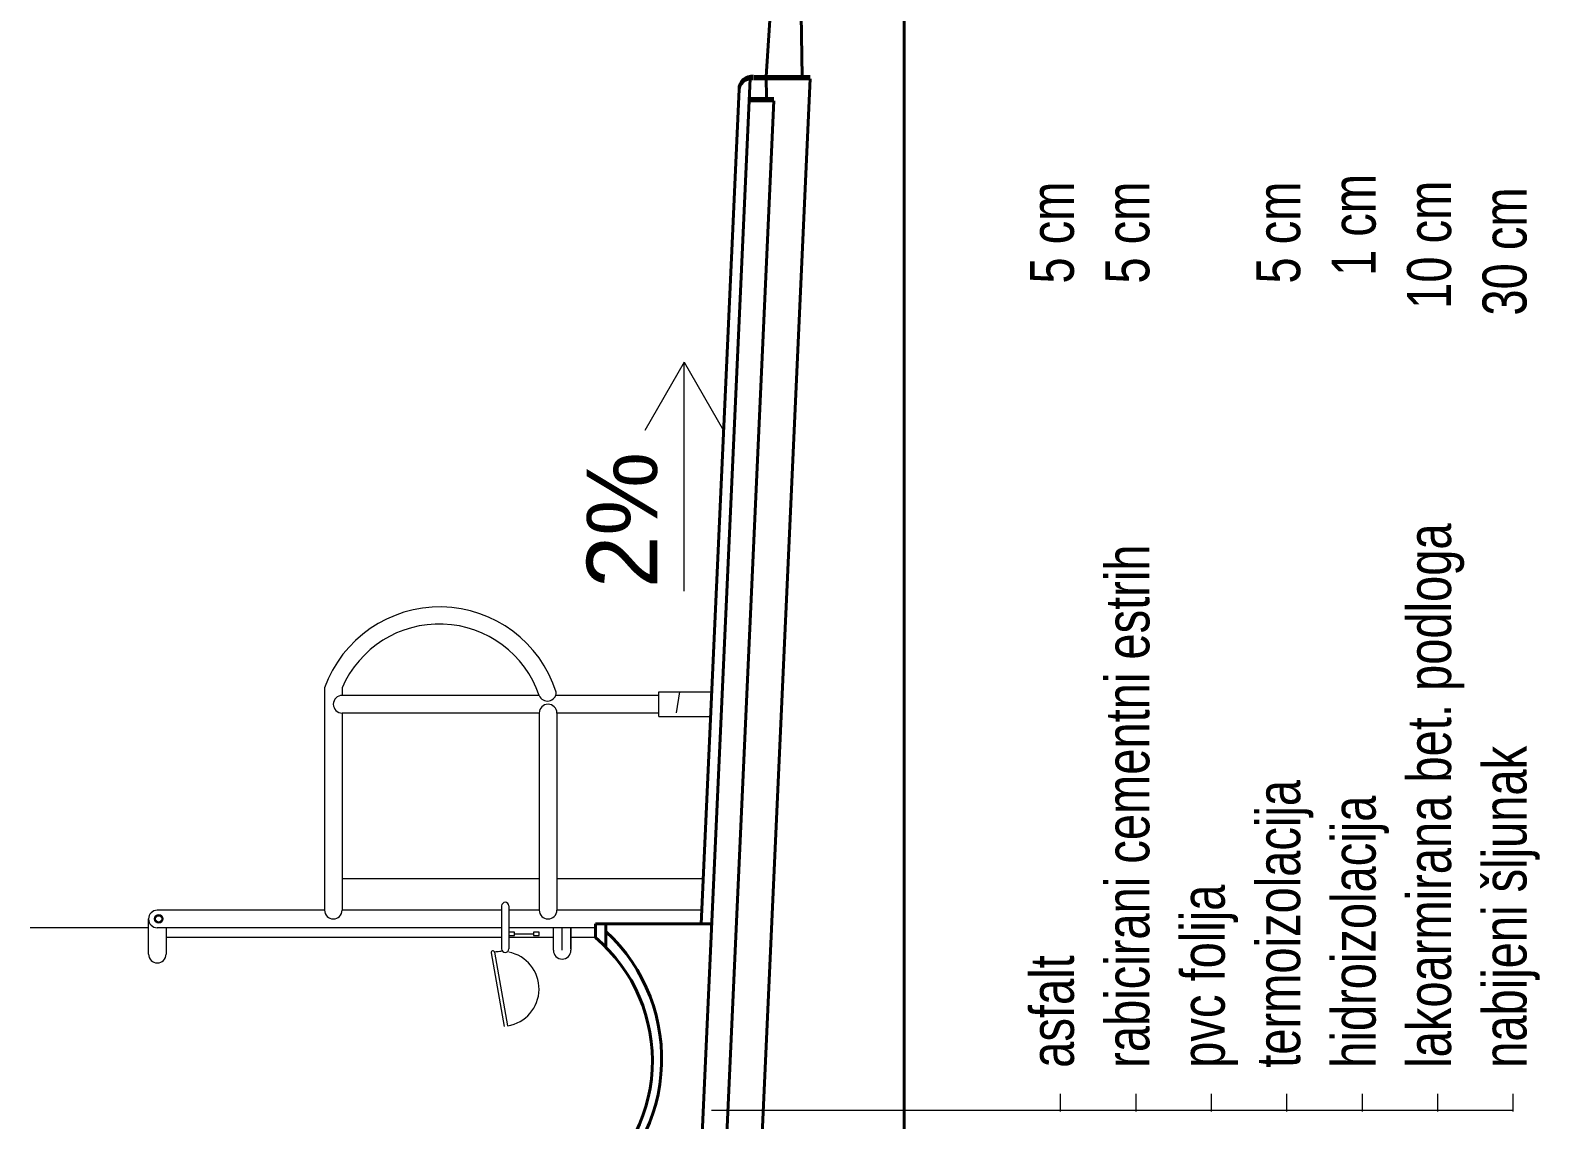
# Model space of a CAD drawing. Header units: millimetres. Extents: x 73 to 57768, y -40361 to 10065.
# Drawn here: x 3698.5 to 4127.3, y 3775.7 to 4085.2 of the extents above; entities that cross this region are included whole.
import ezdxf

# ---------------------------------------------------------------- set-up
doc = ezdxf.new("R2010")
doc.units = ezdxf.units.MM
doc.linetypes.add('ACAD_ISO02W100', pattern=[15, 12, -3])
doc.layers.add('hec', color=253, linetype='Continuous', lineweight=5)
doc.layers.add('kote', color=124, linetype='Continuous', lineweight=5)
doc.layers.add('pogled', color=7, linetype='Continuous', lineweight=5, true_color=0x8db1c3)
doc.layers.add('presjek', color=7, linetype='Continuous', lineweight=40, true_color=0xe37da2)
doc.styles.add('1na50', font='', dxfattribs={"height": 15})
doc.styles.get('1na50').set_extended_font_data('SwitzerlandCondLight BH')

msp = doc.modelspace()

# ---------------------------------------------------------------- linework, layer by layer
at = {"layer": 'hec'}
for p, q in [((3991.226, 3778.048), (3991.226, 3783.048)), ((4012.655, 3778.048), (4012.655, 3783.048)), ((4034.083, 3778.048), (4034.083, 3783.048)), ((4055.512, 3778.048), (4055.512, 3783.048)), ((4076.94, 3778.048), (4076.94, 3783.048)), ((4098.369, 3778.048), (4098.369, 3783.048)), ((4119.798, 3778.048), (4119.798, 3783.048)), ((3892.096, 3778.461), (4119.798, 3778.461))]:
    msp.add_line(p, q, dxfattribs=at)
at = {"layer": 'pogled'}
for p, q in [((3884.319, 3990.912), (3873.132, 3971.537)), ((3884.319, 3925.895), (3884.319, 3990.912)), ((3884.319, 3990.912), (3895.505, 3971.537)), ((3787.128, 3844.248), (3843.128, 3844.248)), ((3848.128, 3844.248), (3889.719, 3844.248)), ((3732.129, 3830.248), (3698.524, 3830.248)), ((3859.063, 3830.248), (3834.449, 3830.248)), ((3859.063, 3830.248), (3834.449, 3830.248))]:
    msp.add_line(p, q, dxfattribs=at)
at = {"layer": 'pogled', "linetype": 'Continuous'}
for p, q in [((3782.128, 3898.374), (3782.128, 3835.248)), ((3782.128, 3898.374), (3782.128, 3835.248)), ((3787.128, 3898.374), (3787.128, 3896.248)), ((3787.128, 3898.374), (3787.128, 3896.248)), ((3843.128, 3896.248), (3787.128, 3896.248)), ((3843.128, 3896.248), (3787.128, 3896.248)), ((3877.128, 3896.248), (3847.798, 3896.248)), ((3877.128, 3896.248), (3847.798, 3896.248)), ((3877.128, 3897.248), (3892.128, 3897.248)), ((3877.128, 3890.248), (3877.128, 3897.248)), ((3877.128, 3890.248), (3877.128, 3897.248)), ((3877.128, 3897.248), (3892.128, 3897.248)), ((3891.242, 3897.248), (3892.128, 3897.248)), ((3891.242, 3897.248), (3892.128, 3897.248)), ((3843.128, 3891.248), (3787.128, 3891.248)), ((3787.128, 3891.248), (3787.128, 3835.248)), ((3787.128, 3891.248), (3787.128, 3835.248)), ((3843.128, 3891.248), (3787.128, 3891.248)), ((3843.128, 3891.248), (3843.128, 3835.248)), ((3843.128, 3891.248), (3843.128, 3835.248)), ((3877.128, 3891.248), (3848.128, 3891.248)), ((3877.128, 3891.248), (3848.128, 3891.248)), ((3848.128, 3891.248), (3848.128, 3835.248)), ((3848.128, 3891.248), (3848.128, 3835.248)), ((3877.128, 3890.248), (3892.128, 3890.248)), ((3877.128, 3890.248), (3892.128, 3890.248)), ((3782.128, 3835.248), (3734.628, 3835.248)), ((3782.128, 3835.248), (3734.628, 3835.248)), ((3832.449, 3835.248), (3787.128, 3835.248)), ((3832.449, 3835.248), (3787.128, 3835.248)), ((3832.449, 3836.485), (3832.449, 3824.242)), ((3832.449, 3836.485), (3832.449, 3824.242)), ((3834.449, 3836.485), (3834.449, 3824.242)), ((3834.449, 3836.485), (3834.449, 3824.242)), ((3843.128, 3835.248), (3834.449, 3835.248)), ((3843.128, 3835.248), (3834.449, 3835.248)), ((3889.31, 3835.248), (3848.128, 3835.248)), ((3889.31, 3835.248), (3848.128, 3835.248)), ((3732.132, 3822.748), (3732.128, 3832.748)), ((3732.132, 3822.748), (3732.128, 3832.748)), ((3832.449, 3830.248), (3734.628, 3830.248)), ((3832.449, 3830.248), (3734.628, 3830.248)), ((3737.132, 3830.248), (3737.132, 3822.748)), ((3737.132, 3830.248), (3737.132, 3822.748)), ((3847.128, 3823.874), (3847.128, 3830.248)), ((3847.128, 3823.874), (3847.128, 3830.248)), ((3849.628, 3823.874), (3849.628, 3830.248)), ((3849.628, 3823.874), (3849.628, 3830.248)), ((3852.128, 3830.248), (3852.128, 3823.874)), ((3852.128, 3824.248), (3852.128, 3830.248)), ((3852.128, 3824.248), (3852.128, 3830.248)), ((3852.128, 3830.248), (3852.128, 3823.874)), ((3832.449, 3827.498), (3737.132, 3827.498)), ((3832.449, 3827.498), (3737.132, 3827.498)), ((3847.128, 3827.498), (3834.449, 3827.498)), ((3847.128, 3827.498), (3834.449, 3827.498)), ((3836.09, 3828.546), (3841.487, 3828.546)), ((3836.09, 3828.546), (3841.487, 3828.546)), ((3859.063, 3827.53), (3852.128, 3827.512)), ((3859.063, 3827.53), (3852.128, 3827.512)), ((3829.442, 3823.142), (3833.163, 3802.225)), ((3829.442, 3823.142), (3833.163, 3802.225)), ((3830.426, 3823.318), (3834.147, 3802.4)), ((3830.426, 3823.318), (3834.147, 3802.4))]:
    msp.add_line(p, q, dxfattribs=at)
at = {"layer": 'pogled', "linetype": 'ACAD_ISO02W100', "ltscale": 0.5}
msp.add_line((3882.922, 3897.248), (3881.817, 3890.248), dxfattribs=at)
msp.add_line((3882.922, 3897.248), (3881.817, 3890.248), dxfattribs=at)
at = {"layer": 'pogled', "linetype": 'Continuous'}
for points in [[(3834.449, 3829.051), (3834.449, 3828.04), (3836.09, 3828.04), (3836.09, 3829.051)], [(3834.449, 3829.051), (3834.449, 3828.04), (3836.09, 3828.04), (3836.09, 3829.051)], [(3841.487, 3829.051), (3841.487, 3828.04), (3843.128, 3828.04), (3843.128, 3829.051)], [(3841.487, 3829.051), (3841.487, 3828.04), (3843.128, 3828.04), (3843.128, 3829.051)]]:
    msp.add_lwpolyline(points, close=True, dxfattribs=at)
at = {"layer": 'pogled', "ltscale": 0.004}
for radius in [1.2, 1.2, 0.9, 0.9]:
    msp.add_circle((3735.036, 3832.778), radius, dxfattribs=at)
at = {"layer": 'pogled', "linetype": 'Continuous'}
for centre, radius, start, end in [((3814.837, 3886.626), 34.755, 17.61069, 160.24375), ((3814.837, 3886.626), 34.755, 17.61069, 160.24375), ((3814.718, 3886.505), 30.034, 18.92947, 156.7234), ((3814.718, 3886.505), 30.034, 18.92947, 156.7234), ((3787.128, 3893.748), 2.5, 90, 270), ((3787.128, 3893.748), 2.5, 90, 270), ((3845.463, 3897.141), 2.5, 200.91893, 0), ((3845.463, 3897.141), 2.5, 200.91893, 0), ((3845.628, 3891.248), 2.5, 0, 180), ((3845.628, 3891.248), 2.5, 0, 180), ((3734.628, 3832.748), 2.5, 90, 270), ((3734.628, 3832.748), 2.5, 90, 270), ((3784.628, 3835.248), 2.5, 180, 0), ((3784.628, 3835.248), 2.5, 180, 0), ((3833.449, 3836.485), 1, 0, 180), ((3833.449, 3836.485), 1, 0, 180), ((3845.628, 3835.248), 2.5, 180, 0), ((3845.628, 3835.248), 2.5, 180, 0), ((3734.632, 3822.748), 2.5, 180, 0), ((3734.632, 3822.748), 2.5, 180, 0), ((3829.934, 3823.23), 0.5, 10.08746, 190.08746), ((3829.934, 3823.23), 0.5, 10.08746, 190.08746), ((3832.449, 3812.888), 10.624, 90, 100.97532), ((3832.449, 3812.888), 10.624, 90, 100.97532), ((3833.449, 3824.242), 1, 180, 0), ((3833.449, 3824.242), 1, 180, 0), ((3832.449, 3812.888), 10.624, 279.19959, 79.14921), ((3832.449, 3812.888), 10.624, 279.19959, 79.14921), ((3849.628, 3823.874), 2.5, 180, 0), ((3849.628, 3823.874), 2.5, 180, 0)]:
    msp.add_arc(centre, radius, start, end, dxfattribs=at)
at = {"layer": 'presjek'}
for p, q in [((3946.804, 2349.181), (3946.804, 4324.181)), ((3917.796, 4072.092), (3917.388, 4101.831)), ((3903.043, 4071.374), (3887.588, 3731.367)), ((3903.043, 4071.374), (3887.588, 3731.367)), ((3920.065, 4071.374), (3904.157, 4071.374)), ((3920.065, 4071.374), (3904.157, 4071.374)), ((3920.098, 4072.092), (3904.19, 4072.092)), ((3920.098, 4072.092), (3904.19, 4072.092)), ((3920.065, 4071.374), (3904.611, 3731.367)), ((3920.065, 4071.374), (3904.611, 3731.367)), ((3907.643, 4065.821), (3907.54, 4072.092)), ((3899.906, 4068.371), (3889.134, 3831.374)), ((3899.906, 4068.371), (3889.134, 3831.374)), ((3909.797, 4065.821), (3902.79, 4065.821)), ((3909.797, 4065.821), (3902.79, 4065.821)), ((3909.797, 4065.821), (3902.79, 4065.821)), ((3909.797, 4065.821), (3902.79, 4065.821)), ((3909.765, 4065.103), (3894.581, 3731.049)), ((3909.765, 4065.103), (3894.581, 3731.049)), ((3909.765, 4065.103), (3902.758, 4065.103)), ((3909.765, 4065.103), (3902.758, 4065.103)), ((3859.063, 3831.374), (3889.134, 3831.374)), ((3859.063, 3831.374), (3892.134, 3831.374)), ((3859.063, 3831.374), (3892.134, 3831.374)), ((3859.063, 3831.374), (3892.134, 3831.374)), ((3859.063, 3831.374), (3892.134, 3831.374)), ((3859.063, 3831.374), (3889.134, 3831.374)), ((3859.063, 3827.523), (3859.063, 3831.363)), ((3859.063, 3827.523), (3859.063, 3831.363)), ((3859.063, 3827.523), (3859.063, 3831.363)), ((3859.063, 3827.523), (3859.063, 3831.363)), ((3859.063, 3827.523), (3859.063, 3831.363)), ((3859.063, 3827.523), (3859.063, 3831.363)), ((3862.07, 3825.611), (3862.049, 3831.374)), ((3862.07, 3825.611), (3862.049, 3831.374)), ((3862.074, 3824.722), (3862.049, 3831.374)), ((3862.074, 3824.722), (3862.049, 3831.374)), ((3862.07, 3825.611), (3862.049, 3831.374)), ((3862.07, 3825.611), (3862.049, 3831.374))]:
    msp.add_line(p, q, dxfattribs=at)
at = {"layer": 'presjek', "ltscale": 5}
msp.add_lwpolyline([(3909.277, 4098.368), (3907.593, 4072.027)], dxfattribs=at)
at = {"layer": 'presjek'}
for centre, radius, start, end in [((3903.441, 4067.85), 3.573, 81.19541, 183.17322), ((3903.441, 4067.85), 3.573, 81.19541, 183.17322), ((3903.474, 4068.569), 3.573, 81.19541, 183.17322), ((3903.474, 4068.569), 3.573, 81.19541, 183.17322), ((3903.474, 4068.569), 3.573, 81.19541, 183.17322), ((3903.474, 4068.569), 3.573, 81.19541, 183.17322), ((3828.549, 3792.997), 49.355, 302.49035, 47.24131), ((3828.549, 3792.997), 49.355, 302.49035, 47.24131), ((3829.258, 3792.466), 46.014, 304.10736, 49.62914), ((3829.258, 3792.466), 46.014, 304.10736, 49.62914)]:
    msp.add_arc(centre, radius, start, end, dxfattribs=at)

# ---------------------------------------------------------------- texts
at = {"layer": 'hec', "style": '1na50', "width": 0.8}
for s, p in [('5 cm', (3994.998, 4013.23)), ('5 cm', (4016.427, 4013.23)), ('5 cm', (4059.284, 4013.23)), ('1 cm', (4080.712, 4015.391)), ('10 cm', (4102.141, 4006.051)), ('30 cm', (4123.57, 4004.137)), ('lakoarmirana bet. podloga', (4102.141, 3790.487)), ('rabicirani cementni estrih   ', (4016.427, 3790.487)), ('nabijeni šljunak', (4123.57, 3790.487)), ('termoizolacija', (4059.284, 3790.487)), ('hidroizolacija', (4080.712, 3790.487)), ('pvc folija', (4037.855, 3790.487)), ('asfalt         ', (3994.998, 3790.487))]:
    msp.add_text(s, height=12.5, rotation=90, dxfattribs=at).set_placement(p)
at = {"layer": 'kote', "insert": (3856.627, 3926.74), "char_height": 20, "width": 132.8571, "attachment_point": 1, "rotation": 90}
msp.add_mtext('2%', dxfattribs=at)

doc.saveas('drawing.dxf')
